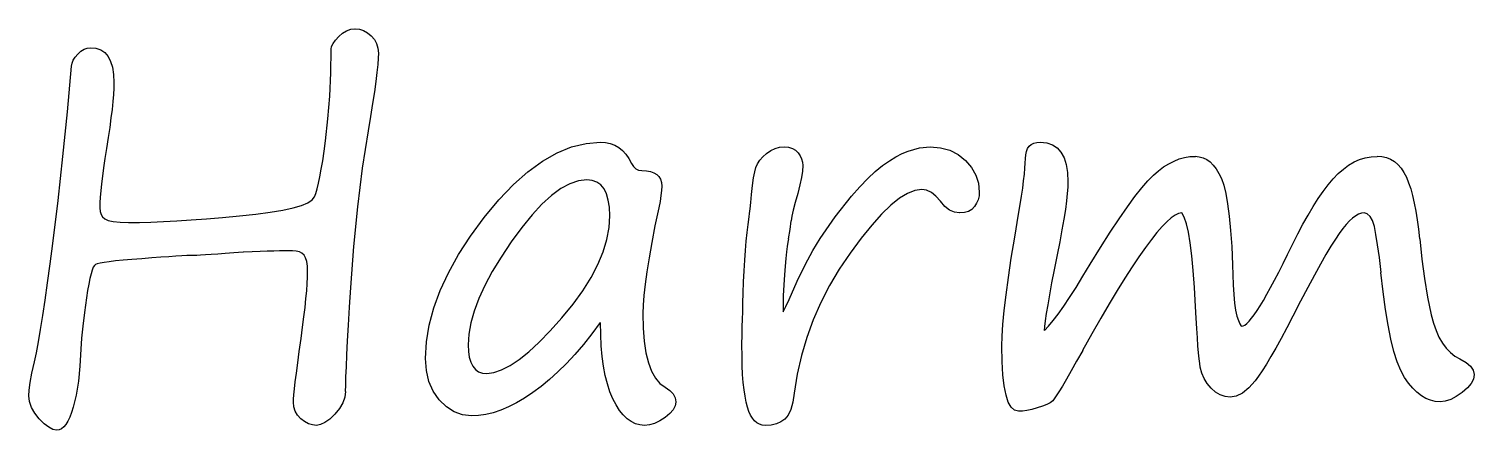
# Model space of a CAD drawing. Extents: x -1 to 128, y -71 to 138.
# Drawn here: x 98.8 to 107.06, y -59.39 to -57.09 of the extents above; entities that cross this region are included whole.
import ezdxf

# ---------------------------------------------------------------- set-up
doc = ezdxf.new("R2010")
doc.units = 0

msp = doc.modelspace()

# ---------------------------------------------------------------- linework, layer by layer
for p, q in [((100.612166, -57.102959), (100.635788, -57.094944)), ((100.635788, -57.094944), (100.660257, -57.092404)), ((100.66, -57.0924), (100.685739, -57.09494)), ((100.685739, -57.09494), (100.709784, -57.102108)), ((100.52654, -57.192847), (100.534978, -57.175123)), ((100.534978, -57.175123), (100.548045, -57.156129)), ((100.548045, -57.156129), (100.567039, -57.135443)), ((100.567039, -57.135443), (100.588967, -57.116449)), ((100.588967, -57.116449), (100.612166, -57.102959)), ((100.709784, -57.102108), (100.732559, -57.114357)), ((100.732559, -57.114357), (100.753246, -57.131657)), ((100.753246, -57.131657), (100.77097, -57.152767)), ((100.77097, -57.152767), (100.783641, -57.175966)), ((100.783641, -57.175966), (100.791233, -57.202551)), ((99.049355, -57.2713), (99.060333, -57.253999)), ((99.060333, -57.253999), (99.075517, -57.236276)), ((99.075517, -57.236276), (99.092817, -57.220669)), ((99.092817, -57.220669), (99.110964, -57.209267)), ((99.110964, -57.209267), (99.129111, -57.202522)), ((99.129111, -57.202522), (99.148105, -57.200547)), ((99.1481, -57.2004), (99.179325, -57.203363)), ((99.179325, -57.203363), (99.206757, -57.212648)), ((99.206757, -57.212648), (99.229532, -57.228255)), ((99.229532, -57.228255), (99.248526, -57.250184)), ((99.248526, -57.250184), (99.262863, -57.278039)), ((100.521872, -57.344594), (100.523847, -57.209573)), ((100.524, -57.2093), (100.52654, -57.192847)), ((100.793153, -57.260314), (100.79019, -57.297023)), ((100.791233, -57.202551), (100.793773, -57.231242)), ((100.794, -57.2312), (100.793153, -57.260314)), ((99.015569, -57.566722), (99.038767, -57.305963)), ((99.0388, -57.3059), (99.042187, -57.2886)), ((99.042187, -57.2886), (99.049355, -57.2713)), ((99.262863, -57.278039), (99.273418, -57.312216)), ((99.273418, -57.312216), (99.27974, -57.352724)), ((100.515973, -57.47666), (100.521872, -57.344594)), ((100.785562, -57.341326), (100.77924, -57.392803)), ((100.79019, -57.297023), (100.785562, -57.341326)), ((99.27974, -57.352724), (99.281715, -57.399558)), ((99.2818, -57.3996), (99.280953, -57.431246)), ((100.77924, -57.392803), (100.771225, -57.452296)), ((99.275873, -57.507618), (99.271245, -57.552765)), ((99.27926, -57.46711), (99.275873, -57.507618)), ((99.280953, -57.431246), (99.27926, -57.46711)), ((100.505841, -57.606197), (100.515973, -57.47666)), ((100.771225, -57.452296), (100.761093, -57.518962)), ((98.98983, -57.822418), (99.015569, -57.566722)), ((99.271245, -57.552765), (99.264923, -57.602131)), ((100.749268, -57.593646), (100.735354, -57.675502)), ((100.761093, -57.518962), (100.749268, -57.593646)), ((99.257755, -57.65614), (99.248893, -57.714368)), ((99.264923, -57.602131), (99.257755, -57.65614)), ((100.491504, -57.732779), (100.505841, -57.606197)), ((100.735, -57.6755), (100.701667, -57.889004)), ((99.248893, -57.714368), (99.238761, -57.777238)), ((100.483489, -57.792695), (100.491504, -57.732779)), ((101.898164, -57.767498), (101.981284, -57.747235)), ((101.981284, -57.747235), (102.063986, -57.74049)), ((102.064, -57.7405), (102.093114, -57.742193)), ((102.093114, -57.742193), (102.120123, -57.748092)), ((102.120123, -57.748092), (102.145015, -57.757377)), ((102.145015, -57.757377), (102.168213, -57.770867)), ((104.514941, -57.764129), (104.526766, -57.753574)), ((104.526766, -57.753574), (104.541526, -57.746406)), ((104.541526, -57.746406), (104.558403, -57.741777)), ((104.558403, -57.741777), (104.578243, -57.740648)), ((104.578, -57.7405), (104.615132, -57.743887)), ((104.615132, -57.743887), (104.647621, -57.754865)), ((104.647621, -57.754865), (104.67463, -57.772589)), ((98.962398, -58.073471), (98.98983, -57.822418)), ((99.229938, -57.833737), (99.222346, -57.886482)), ((99.2388, -57.7772), (99.229938, -57.833737)), ((100.475474, -57.846704), (100.483489, -57.792695)), ((101.732338, -57.84851), (101.815461, -57.801255)), ((101.815461, -57.801255), (101.898164, -57.767498)), ((102.168213, -57.770867), (102.189718, -57.787744)), ((102.189718, -57.787744), (102.209135, -57.808854)), ((102.209135, -57.808854), (102.226436, -57.833323)), ((102.226436, -57.833323), (102.242042, -57.862013)), ((102.975667, -57.843423), (102.992967, -57.824006)), ((102.992967, -57.824006), (103.014049, -57.805012)), ((103.014049, -57.805012), (103.037672, -57.788559)), ((103.037672, -57.788559), (103.062563, -57.776733)), ((103.062563, -57.776733), (103.088302, -57.769988)), ((103.088302, -57.769988), (103.114887, -57.767448)), ((103.115, -57.7675), (103.139469, -57.769476)), ((103.139469, -57.769476), (103.160974, -57.775797)), ((103.160974, -57.775797), (103.178697, -57.786776)), ((103.178697, -57.786776), (103.193458, -57.801536)), ((103.193458, -57.801536), (103.205283, -57.818836)), ((103.205283, -57.818836), (103.213298, -57.83656)), ((103.213298, -57.83656), (103.21835, -57.85513)), ((103.715839, -57.846824), (103.753392, -57.823625)), ((103.753392, -57.823625), (103.788833, -57.805055)), ((103.788833, -57.805055), (103.82259, -57.791142)), ((103.82259, -57.791142), (103.887145, -57.773418)), ((103.887145, -57.773418), (103.949172, -57.76752)), ((103.949, -57.7675), (104.008072, -57.772128)), ((104.008072, -57.772128), (104.061657, -57.786889)), ((104.061657, -57.786889), (104.109336, -57.810934)), ((104.109336, -57.810934), (104.151108, -57.845111)), ((104.492664, -57.86036), (104.493229, -57.834621)), ((104.494, -57.8346), (104.495129, -57.812643)), ((104.495129, -57.812643), (104.499334, -57.793226)), ((104.499334, -57.793226), (104.505656, -57.777196)), ((104.505656, -57.777196), (104.514941, -57.764129)), ((104.67463, -57.772589), (104.696982, -57.797481)), ((104.696982, -57.797481), (104.714282, -57.829547)), ((104.714282, -57.829547), (104.726926, -57.868366)), ((105.343323, -57.848537), (105.373281, -57.836712)), ((105.373281, -57.836712), (105.403662, -57.828273)), ((105.403662, -57.828273), (105.434464, -57.823222)), ((105.434464, -57.823222), (105.465266, -57.821528)), ((105.465, -57.8215), (105.487775, -57.823476)), ((105.487775, -57.823476), (105.509309, -57.829374)), ((105.509309, -57.829374), (105.529996, -57.839082)), ((105.529996, -57.839082), (105.549413, -57.852996)), ((106.3729, -57.853554), (106.404545, -57.83964)), ((106.404545, -57.83964), (106.437035, -57.829508)), ((106.437035, -57.829508), (106.470368, -57.82361)), ((106.470368, -57.82361), (106.504545, -57.821634)), ((106.504, -57.8215), (106.531855, -57.823193)), ((106.531855, -57.823193), (106.557594, -57.829092)), ((106.557594, -57.829092), (106.581639, -57.838377)), ((106.581639, -57.838377), (106.603596, -57.851472)), ((99.222346, -57.886482), (99.215601, -57.935004)), ((100.459867, -57.938265), (100.467459, -57.895226)), ((100.467459, -57.895226), (100.475474, -57.846704)), ((100.701667, -57.889004), (100.673811, -58.109679)), ((101.565672, -57.98311), (101.648795, -57.90927)), ((101.648795, -57.90927), (101.732338, -57.84851)), ((102.242, -57.862), (102.252555, -57.879724)), ((102.252555, -57.879724), (102.265622, -57.892367)), ((102.265622, -57.892367), (102.281652, -57.899959)), ((102.281652, -57.899959), (102.300222, -57.902499)), ((102.3, -57.9025), (102.326585, -57.903629)), ((102.326585, -57.903629), (102.349784, -57.907834)), ((102.349784, -57.907834), (102.369624, -57.915002)), ((102.369624, -57.915002), (102.385654, -57.924711)), ((102.385654, -57.924711), (102.397903, -57.937778)), ((102.939374, -57.945107), (102.945695, -57.91093)), ((102.945695, -57.91093), (102.952864, -57.885191)), ((102.952864, -57.885191), (102.962572, -57.864109)), ((102.962572, -57.864109), (102.975667, -57.843423)), ((103.218307, -57.905525), (103.212832, -57.942234)), ((103.22, -57.8743), (103.218307, -57.905525)), ((103.21835, -57.85513), (103.220043, -57.874123)), ((103.591789, -57.948517), (103.635248, -57.908012)), ((103.635248, -57.908012), (103.676599, -57.874679)), ((103.676599, -57.874679), (103.715839, -57.846824)), ((104.151108, -57.845111), (104.185285, -57.885195)), ((104.185285, -57.885195), (104.210177, -57.928657)), ((104.48352, -57.961203), (104.487726, -57.923651)), ((104.487726, -57.923651), (104.490689, -57.889897)), ((104.490689, -57.889897), (104.492664, -57.86036)), ((104.726926, -57.868366), (104.734094, -57.91478)), ((104.734094, -57.91478), (104.736634, -57.967945)), ((105.225179, -57.92914), (105.254293, -57.903824)), ((105.254293, -57.903824), (105.283831, -57.881867)), ((105.283831, -57.881867), (105.313365, -57.863721)), ((105.313365, -57.863721), (105.343323, -57.848537)), ((105.549413, -57.852996), (105.567136, -57.871143)), ((105.567136, -57.871143), (105.584013, -57.893071)), ((105.584013, -57.893071), (105.600043, -57.91881)), ((105.600043, -57.91881), (105.61438, -57.948768)), ((106.253489, -57.950173), (106.282182, -57.920215)), ((106.282182, -57.920215), (106.311717, -57.894053)), ((106.311717, -57.894053), (106.341675, -57.871701)), ((106.341675, -57.871701), (106.3729, -57.853554)), ((106.603596, -57.851472), (106.623436, -57.868349)), ((106.623436, -57.868349), (106.641583, -57.888612)), ((106.641583, -57.888612), (106.657613, -57.913081)), ((106.657613, -57.913081), (106.67195, -57.940936)), ((99.21055, -57.979308), (99.206344, -58.019392)), ((99.215601, -57.935004), (99.21055, -57.979308)), ((100.436245, -58.033202), (100.44426, -58.00704)), ((100.44426, -58.00704), (100.451852, -57.975394)), ((100.451852, -57.975394), (100.459867, -57.938265)), ((101.482129, -58.070873), (101.565672, -57.98311)), ((101.837322, -58.006284), (101.784157, -58.045101)), ((101.888376, -57.978429), (101.837322, -58.006284)), ((101.937742, -57.961975), (101.888376, -57.978429)), ((101.985, -57.9565), (101.937742, -57.961975)), ((102.01588, -57.959945), (101.985078, -57.956558)), ((102.042888, -57.96923), (102.01588, -57.959945)), ((102.065664, -57.98526), (102.042888, -57.96923)), ((102.084234, -58.007612), (102.065664, -57.98526)), ((102.098571, -58.036305), (102.084234, -58.007612)), ((102.397903, -57.937778), (102.406764, -57.952961)), ((102.406764, -57.952961), (102.41224, -57.971531)), ((102.41224, -57.971531), (102.413933, -57.992642)), ((102.414, -57.9928), (102.413153, -58.017269)), ((102.928, -58.0392), (102.933475, -57.988146)), ((102.933475, -57.988146), (102.939374, -57.945107)), ((103.20397, -57.984849), (103.191721, -58.033371)), ((103.212832, -57.942234), (103.20397, -57.984849)), ((103.49854, -58.050204), (103.546218, -57.995775)), ((103.546218, -57.995775), (103.591789, -57.948517)), ((104.210177, -57.928657), (104.224514, -57.975492)), ((104.224514, -57.975492), (104.229565, -58.025702)), ((104.4713, -58.048545), (104.478045, -58.002978)), ((104.478045, -58.002978), (104.48352, -57.961203)), ((104.736153, -57.997855), (104.73319, -58.033723)), ((104.737, -57.9679), (104.736153, -57.997855)), ((105.120117, -58.051079), (105.158936, -58.001293)), ((105.158936, -58.001293), (105.193957, -57.960785)), ((105.193957, -57.960785), (105.225179, -57.92914)), ((105.61438, -57.948768), (105.627447, -57.98632)), ((105.627447, -57.98632), (105.639272, -58.034422)), ((106.196528, -58.021902), (106.225219, -57.98435)), ((106.225219, -57.98435), (106.253489, -57.950173)), ((106.67195, -57.940936), (106.684594, -57.972582)), ((106.684594, -57.972582), (106.696419, -58.007603)), ((106.696419, -58.007603), (106.707397, -58.046422)), ((98.932443, -58.319885), (98.962398, -58.073471)), ((99.201406, -58.087746), (99.201123, -58.116016)), ((99.203381, -58.05568), (99.201406, -58.087746)), ((99.206344, -58.019392), (99.203381, -58.05568)), ((100.353983, -58.101979), (100.390271, -58.087219)), ((100.390271, -58.087219), (100.415163, -58.071189)), ((100.415163, -58.071189), (100.428654, -58.053889)), ((100.428654, -58.053889), (100.436245, -58.033202)), ((101.398585, -58.17214), (101.482129, -58.070873)), ((101.784157, -58.045101), (101.729304, -58.09489)), ((102.108703, -58.071747), (102.098571, -58.036305)), ((102.115024, -58.113098), (102.108703, -58.071747)), ((102.404715, -58.079293), (102.397123, -58.116424)), ((102.409767, -58.046383), (102.404715, -58.079293)), ((102.413153, -58.017269), (102.409767, -58.046383)), ((102.919503, -58.121521), (102.923313, -58.084813)), ((102.923313, -58.084813), (102.927942, -58.039242)), ((103.17724, -58.086042), (103.165838, -58.129504)), ((103.192, -58.0333), (103.17724, -58.086042)), ((103.405291, -58.168348), (103.49854, -58.050204)), ((103.773995, -58.061646), (103.724628, -58.10173)), ((103.819988, -58.033375), (103.773995, -58.061646)), ((103.86218, -58.016075), (103.819988, -58.033375)), ((103.901, -58.0106), (103.86218, -58.016075)), ((103.928667, -58.014837), (103.901235, -58.010632)), ((103.955676, -58.027481), (103.928667, -58.014837)), ((103.981838, -58.048563), (103.955676, -58.027481)), ((104.008, -58.0781), (103.981838, -58.048563)), ((104.033031, -58.107641), (104.007292, -58.078107)), ((104.214393, -58.089849), (104.202145, -58.108842)), ((104.223255, -58.069585), (104.214393, -58.089849)), ((104.228307, -58.048052), (104.223255, -58.069585)), ((104.23, -58.0257), (104.228307, -58.048052)), ((104.463285, -58.097915), (104.4713, -58.048545)), ((104.728138, -58.076338), (104.721816, -58.125284)), ((104.73319, -58.033723), (104.728138, -58.076338)), ((105.077081, -58.110151), (105.120117, -58.051079)), ((105.639272, -58.034422), (105.649827, -58.093915)), ((106.138723, -58.1084), (106.167837, -58.063253)), ((106.167837, -58.063253), (106.196528, -58.021902)), ((106.707397, -58.046422), (106.717106, -58.088617)), ((106.717106, -58.088617), (106.726391, -58.134608)), ((99.2008, -58.116), (99.202493, -58.136263)), ((99.202493, -58.136263), (99.207968, -58.153987)), ((99.207968, -58.153987), (99.21683, -58.168324)), ((99.21683, -58.168324), (99.229474, -58.179726)), ((99.810525, -58.178772), (99.902507, -58.17118)), ((99.902507, -58.17118), (99.999555, -58.162318)), ((99.999555, -58.162318), (100.093224, -58.152187)), ((100.093224, -58.152187), (100.175924, -58.141208)), ((100.175924, -58.141208), (100.246812, -58.129383)), ((100.246812, -58.129383), (100.305884, -58.116316)), ((100.305884, -58.116316), (100.353983, -58.101979)), ((100.673811, -58.109679), (100.651036, -58.337105)), ((101.320102, -58.27889), (101.398585, -58.17214)), ((101.67234, -58.15565), (101.613692, -58.227803)), ((101.729304, -58.09489), (101.67234, -58.15565)), ((102.113182, -58.228701), (102.117388, -58.161191)), ((102.117, -58.1612), (102.115024, -58.113098)), ((102.397, -58.1165), (102.375467, -58.219875)), ((102.907855, -58.210585), (102.914177, -58.167125)), ((102.914, -58.1671), (102.91654, -58.148953)), ((102.91654, -58.148953), (102.919503, -58.121521)), ((103.158246, -58.164525), (103.15359, -58.190687)), ((103.165838, -58.129504), (103.158246, -58.164525)), ((103.319636, -58.291978), (103.405291, -58.168348)), ((103.671463, -58.152784), (103.614923, -58.215231)), ((103.724628, -58.10173), (103.671463, -58.152784)), ((104.059616, -58.128751), (104.033031, -58.107641)), ((104.087886, -58.141395), (104.059616, -58.128751)), ((104.117, -58.1456), (104.087886, -58.141395)), ((104.144346, -58.143443), (104.11776, -58.145418)), ((104.167544, -58.136274), (104.144346, -58.143443)), ((104.186538, -58.124873), (104.167544, -58.136274)), ((104.202145, -58.108842), (104.186538, -58.124873)), ((104.432406, -58.283084), (104.454758, -58.151439)), ((104.454, -58.1515), (104.463285, -58.097915)), ((104.721816, -58.125284), (104.712955, -58.180978)), ((105.029822, -58.178505), (105.077081, -58.110151)), ((105.349436, -58.158695), (105.326661, -58.174302)), ((105.369276, -58.148987), (105.349436, -58.158695)), ((105.387, -58.1456), (105.369276, -58.148987)), ((105.401033, -58.170452), (105.387542, -58.14556)), ((105.413676, -58.207161), (105.401033, -58.170452)), ((105.649827, -58.093915), (105.659112, -58.16438)), ((105.659112, -58.16438), (105.666704, -58.245812)), ((106.080495, -58.209667), (106.109609, -58.157346)), ((106.109609, -58.157346), (106.138723, -58.1084)), ((106.381909, -58.162054), (106.364609, -58.174697)), ((106.398786, -58.152768), (106.381909, -58.162054)), ((106.414817, -58.147293), (106.398786, -58.152768)), ((106.43, -58.1456), (106.414817, -58.147293)), ((106.448514, -58.150627), (106.429944, -58.145575)), ((106.464544, -58.164964), (106.448514, -58.150627)), ((106.478034, -58.189432), (106.464544, -58.164964)), ((106.726391, -58.134608), (106.734406, -58.184395)), ((99.229474, -58.179726), (99.248891, -58.188587)), ((99.248891, -58.188587), (99.278005, -58.194486)), ((99.278005, -58.194486), (99.316824, -58.198296)), ((99.316824, -58.198296), (99.36577, -58.199425)), ((99.3658, -58.1996), (99.427403, -58.199318)), ((99.427403, -58.199318), (99.493646, -58.197342)), ((99.493646, -58.197342), (99.565376, -58.194379)), ((99.565376, -58.194379), (99.642171, -58.190569)), ((99.642171, -58.190569), (99.723604, -58.185094)), ((99.723604, -58.185094), (99.810525, -58.178772)), ((101.613692, -58.227803), (101.552932, -58.310923)), ((102.100087, -58.297899), (102.113182, -58.228701)), ((102.375467, -58.219875), (102.35732, -58.315232)), ((102.90238, -58.256999), (102.907855, -58.210585)), ((103.147102, -58.24091), (103.137393, -58.293231)), ((103.153, -58.1907), (103.147102, -58.24091)), ((103.614923, -58.215231), (103.554587, -58.289495)), ((104.7024, -58.242581), (104.689756, -58.310935)), ((104.712955, -58.180978), (104.7024, -58.242581)), ((104.923072, -58.34222), (104.978345, -58.255721)), ((104.978345, -58.255721), (105.029822, -58.178505)), ((105.27476, -58.223663), (105.245646, -58.257416)), ((105.302192, -58.195807), (105.27476, -58.223663)), ((105.326661, -58.174302), (105.302192, -58.195807)), ((105.425078, -58.256107), (105.413676, -58.207161)), ((105.435633, -58.317287), (105.425078, -58.256107)), ((105.666704, -58.245812), (105.673026, -58.338217)), ((106.050958, -58.265784), (106.080495, -58.209667)), ((106.308052, -58.234613), (106.287788, -58.262045)), ((106.327469, -58.210991), (106.308052, -58.234613)), ((106.346462, -58.191151), (106.327469, -58.210991)), ((106.364609, -58.174697), (106.346462, -58.191151)), ((106.48859, -58.223609), (106.478034, -58.189432)), ((106.497875, -58.269177), (106.48859, -58.223609)), ((106.734406, -58.184395), (106.741151, -58.23756)), ((106.741151, -58.23756), (106.747473, -58.2941)), ((98.917259, -58.437185), (98.932443, -58.319885)), ((100.651036, -58.337105), (100.633736, -58.571282)), ((101.252172, -58.383953), (101.320102, -58.27889)), ((101.552932, -58.310923), (101.495127, -58.397844)), ((102.078977, -58.368361), (102.100087, -58.297899)), ((102.35732, -58.315232), (102.341289, -58.402574)), ((102.892672, -58.359951), (102.897328, -58.306786)), ((102.897328, -58.306786), (102.90238, -58.256999)), ((103.130832, -58.336762), (103.127445, -58.368408)), ((103.134613, -58.31187), (103.130832, -58.336762)), ((103.138, -58.2933), (103.134613, -58.31187)), ((103.278285, -58.361176), (103.319636, -58.291978)), ((103.554587, -58.289495), (103.490875, -58.374726)), ((104.412989, -58.40418), (104.432406, -58.283084)), ((104.689756, -58.310935), (104.675419, -58.38562)), ((105.21358, -58.2975), (105.179403, -58.343494)), ((105.245646, -58.257416), (105.21358, -58.2975)), ((105.444918, -58.390284), (105.435633, -58.317287)), ((105.673026, -58.338217), (105.678078, -58.442015)), ((105.992833, -58.382316), (106.020265, -58.325776)), ((106.021, -58.3257), (106.050958, -58.265784)), ((106.240545, -58.335462), (106.211854, -58.383141)), ((106.26586, -58.294955), (106.240545, -58.335462)), ((106.287788, -58.262045), (106.26586, -58.294955)), ((106.507583, -58.328249), (106.497875, -58.269177)), ((106.517292, -58.400822), (106.507583, -58.328249)), ((106.748, -58.2941), (106.760248, -58.410136)), ((99.291508, -58.420265), (99.25522, -58.42447)), ((99.334967, -58.41606), (99.291508, -58.420265)), ((99.384757, -58.411855), (99.334967, -58.41606)), ((99.441294, -58.407227), (99.384757, -58.411855)), ((99.498258, -58.40257), (99.441294, -58.407227)), ((99.549735, -58.39876), (99.498258, -58.40257)), ((99.595726, -58.395797), (99.549735, -58.39876)), ((99.63581, -58.392833), (99.595726, -58.395797)), ((99.669987, -58.390858), (99.63581, -58.392833)), ((99.699101, -58.389729), (99.669987, -58.390858)), ((99.7223, -58.388882), (99.699101, -58.389729)), ((99.7396, -58.3886), (99.7223, -58.388882)), ((99.755607, -58.387893), (99.739153, -58.388457)), ((99.777535, -58.387046), (99.755607, -58.387893)), ((99.804968, -58.385917), (99.777535, -58.387046)), ((99.837457, -58.383942), (99.804968, -58.385917)), ((99.87543, -58.381402), (99.837457, -58.383942)), ((99.918469, -58.378015), (99.87543, -58.381402)), ((99.966991, -58.374233), (99.918469, -58.378015)), ((100.021, -58.37), (99.966991, -58.374233)), ((100.072037, -58.367809), (100.021827, -58.369784)), ((100.117607, -58.366116), (100.072037, -58.367809)), ((100.158959, -58.364987), (100.117607, -58.366116)), ((100.196511, -58.363858), (100.158959, -58.364987)), ((100.229, -58.363011), (100.196511, -58.363858)), ((100.257691, -58.362164), (100.229, -58.363011)), ((100.28216, -58.3616), (100.257691, -58.362164)), ((100.302, -58.3616), (100.28216, -58.3616)), ((100.323722, -58.363302), (100.301793, -58.361608)), ((100.342292, -58.367958), (100.323722, -58.363302)), ((100.357052, -58.375974), (100.342292, -58.367958)), ((100.368878, -58.387375), (100.357052, -58.375974)), ((100.377739, -58.402982), (100.368878, -58.387375)), ((100.384061, -58.423669), (100.377739, -58.402982)), ((101.194787, -58.487328), (101.252172, -58.383953)), ((101.495127, -58.397844), (101.445338, -58.480544)), ((102.049019, -58.440514), (102.078977, -58.368361)), ((102.341289, -58.402574), (102.328646, -58.481901)), ((102.885503, -58.475986), (102.88889, -58.416491)), ((102.88889, -58.416491), (102.892672, -58.359951)), ((103.123635, -58.405963), (103.120248, -58.449843)), ((103.127445, -58.368408), (103.123635, -58.405963)), ((103.234826, -58.442188), (103.278285, -58.361176)), ((103.490875, -58.374726), (103.428428, -58.466708)), ((104.396536, -58.514729), (104.412989, -58.40418)), ((104.675, -58.3857), (104.658123, -58.47009)), ((104.864, -58.438), (104.923072, -58.34222)), ((105.142695, -58.395812), (105.103875, -58.45404)), ((105.179403, -58.343494), (105.142695, -58.395812)), ((105.452933, -58.475091), (105.444918, -58.390284)), ((105.966671, -58.435481), (105.992833, -58.382316)), ((106.211854, -58.383141), (106.180629, -58.438414)), ((106.527, -58.4869), (106.517292, -58.400822)), ((106.760248, -58.410136), (106.775432, -58.520682)), ((98.902923, -58.545203), (98.917259, -58.437185)), ((99.151037, -58.494094), (99.144716, -58.52068)), ((99.157359, -58.472984), (99.151037, -58.494094)), ((99.163681, -58.456531), (99.157359, -58.472984)), ((99.170003, -58.445552), (99.163681, -58.456531)), ((99.176324, -58.439654), (99.170003, -58.445552)), ((99.186033, -58.436267), (99.176324, -58.439654)), ((99.202486, -58.432486), (99.186033, -58.436267)), ((99.225262, -58.428676), (99.202486, -58.432486)), ((99.25522, -58.42447), (99.225262, -58.428676)), ((100.387871, -58.450254), (100.384061, -58.423669)), ((100.389, -58.4819), (100.387871, -58.450254)), ((100.388689, -58.513511), (100.388971, -58.481866)), ((101.147529, -58.589015), (101.194787, -58.487328)), ((101.445338, -58.480544), (101.403143, -58.559868)), ((102.010202, -58.514775), (102.049019, -58.440514)), ((102.328646, -58.481901), (102.318514, -58.553631)), ((102.88254, -58.538854), (102.885503, -58.475986)), ((103.116466, -58.500053), (103.11308, -58.556594)), ((103.120248, -58.449843), (103.116466, -58.500053)), ((103.189255, -58.535437), (103.234826, -58.442188)), ((103.428428, -58.466708), (103.372731, -58.561224)), ((104.658123, -58.47009), (104.643363, -58.546039)), ((104.82267, -58.507998), (104.864444, -58.437956)), ((105.103875, -58.45404), (105.062524, -58.518599)), ((105.460102, -58.572139), (105.452933, -58.475091)), ((105.678078, -58.442015), (105.681464, -58.55636)), ((105.918157, -58.530418), (105.941779, -58.484848)), ((105.941779, -58.484848), (105.966671, -58.435481)), ((106.145608, -58.501708), (106.108055, -58.57217)), ((106.180629, -58.438414), (106.145608, -58.501708)), ((106.538864, -58.597146), (106.526616, -58.48702)), ((98.889009, -58.643936), (98.902923, -58.545203)), ((99.137971, -58.551902), (99.131649, -58.588611)), ((99.144716, -58.52068), (99.137971, -58.551902)), ((100.384032, -58.590304), (100.386996, -58.549376)), ((100.386996, -58.549376), (100.388689, -58.513511)), ((100.633736, -58.571282), (100.626991, -58.684363)), ((101.403143, -58.559868), (101.368545, -58.634976)), ((101.962944, -58.590304), (102.010202, -58.514775)), ((102.318514, -58.553631), (102.311769, -58.617342)), ((102.88, -58.6051), (102.88254, -58.538854)), ((103.11308, -58.556594), (103.10927, -58.619464)), ((103.142, -58.6405), (103.189255, -58.535437)), ((103.372731, -58.561224), (103.323365, -58.657848)), ((104.383045, -58.614308), (104.396536, -58.514729)), ((104.643363, -58.546039), (104.631114, -58.613126)), ((104.7463, -58.628673), (104.783009, -58.571712)), ((104.783009, -58.571712), (104.82267, -58.507998)), ((105.062524, -58.518599), (105.019064, -58.589061)), ((105.466, -58.681), (105.460102, -58.572139)), ((105.682, -58.5565), (105.68454, -58.61262)), ((105.874723, -58.611009), (105.895805, -58.572613)), ((105.895805, -58.572613), (105.918157, -58.530418)), ((106.108055, -58.57217), (106.067128, -58.649806)), ((106.775432, -58.520682), (106.793155, -58.627012)), ((98.875519, -58.732966), (98.889009, -58.643936)), ((99.124904, -58.630385), (99.113079, -58.715193)), ((99.131649, -58.588611), (99.124904, -58.630385)), ((100.374775, -58.685661), (100.379827, -58.635451)), ((100.379827, -58.635451), (100.384032, -58.590304)), ((101.111244, -58.688594), (101.147529, -58.589015)), ((101.368545, -58.634976), (101.341537, -58.706705)), ((101.843113, -58.746), (101.907248, -58.667096)), ((101.907248, -58.667096), (101.962944, -58.590304)), ((102.311769, -58.617342), (102.307112, -58.673039)), ((102.876951, -58.709669), (102.87808, -58.659879)), ((102.87808, -58.659879), (102.879773, -58.60503)), ((103.109, -58.6193), (103.107589, -58.672922)), ((103.123607, -58.680998), (103.142177, -58.640491)), ((103.323365, -58.657848), (103.280326, -58.757004)), ((104.37249, -58.703758), (104.383045, -58.614308)), ((104.631114, -58.613126), (104.620983, -58.671354)), ((104.712544, -58.679307), (104.7463, -58.628673)), ((104.973073, -58.665433), (104.924551, -58.748133)), ((105.019064, -58.589061), (104.973073, -58.665433)), ((105.68454, -58.61262), (105.688745, -58.661142)), ((105.688745, -58.661142), (105.695067, -58.70165)), ((105.83589, -58.676832), (105.85446, -58.645607)), ((105.85446, -58.645607), (105.874723, -58.611009)), ((106.067128, -58.649806), (106.022824, -58.735461)), ((106.552355, -58.697569), (106.538864, -58.597146)), ((106.793155, -58.627012), (106.814266, -58.727856)), ((98.862424, -58.813134), (98.875519, -58.732966)), ((99.113079, -58.715193), (99.103793, -58.792409)), ((100.360862, -58.799586), (100.368454, -58.740093)), ((100.368454, -58.740093), (100.374775, -58.685661)), ((100.626991, -58.684363), (100.621092, -58.786471)), ((101.085082, -58.786483), (101.111244, -58.688594)), ((101.341537, -58.706705), (101.32212, -58.774636)), ((101.776446, -58.820261), (101.843113, -58.746)), ((102.307112, -58.673039), (102.305983, -58.721141)), ((102.306, -58.7211), (102.307976, -58.804643)), ((102.875822, -58.754816), (102.876951, -58.709669)), ((103.108, -58.6729), (103.108, -58.7119)), ((103.108, -58.7118), (103.123607, -58.680998)), ((104.364898, -58.782662), (104.37249, -58.703758)), ((104.612544, -58.721143), (104.606646, -58.762071)), ((104.620983, -58.671354), (104.612544, -58.721143)), ((104.651784, -58.761583), (104.680898, -58.72361)), ((104.680898, -58.72361), (104.712544, -58.679307)), ((104.924551, -58.748133), (104.873918, -58.836742)), ((105.469556, -58.746758), (105.466169, -58.680935)), ((105.473366, -58.80625), (105.469556, -58.746758)), ((105.695067, -58.70165), (105.703082, -58.734983)), ((105.703082, -58.734983), (105.711944, -58.760721)), ((105.773039, -58.764603), (105.786952, -58.748149)), ((105.786952, -58.748149), (105.802136, -58.727886)), ((105.802136, -58.727886), (105.818166, -58.704264)), ((105.818166, -58.704264), (105.83589, -58.676832)), ((106.023, -58.7354), (105.9884, -58.802066)), ((106.567115, -58.787443), (106.552355, -58.697569)), ((106.814266, -58.727856), (106.826514, -58.775114)), ((98.850203, -58.883599), (98.862424, -58.813134)), ((99.103793, -58.792409), (99.097048, -58.862451)), ((100.352, -58.8633), (100.360862, -58.799586)), ((100.621092, -58.786471), (100.616041, -58.877612)), ((101.069052, -58.882687), (101.085082, -58.786483)), ((101.32212, -58.774636), (101.310718, -58.838771)), ((101.713579, -58.884819), (101.776446, -58.820261)), ((102.063, -58.773), (102.014475, -58.837558)), ((102.064964, -58.841359), (102.063835, -58.773005)), ((102.307976, -58.804643), (102.313874, -58.879748)), ((102.873564, -58.858615), (102.873847, -58.82908)), ((102.873847, -58.82908), (102.874693, -58.79448)), ((102.874693, -58.79448), (102.875822, -58.754816)), ((103.280326, -58.757004), (103.243617, -58.858271)), ((104.360693, -58.850592), (104.364898, -58.782662)), ((104.603259, -58.79414), (104.601566, -58.817762)), ((104.602, -58.8177), (104.625622, -58.792808)), ((104.606646, -58.762071), (104.603259, -58.79414)), ((104.625622, -58.792808), (104.651784, -58.761583)), ((105.476752, -58.859415), (105.473366, -58.80625)), ((105.711944, -58.760721), (105.719112, -58.778868)), ((105.719112, -58.778868), (105.725434, -58.789847)), ((105.725434, -58.789847), (105.730486, -58.793657)), ((105.73, -58.7937), (105.738862, -58.792007)), ((105.738862, -58.792007), (105.748994, -58.786532)), ((105.748994, -58.786532), (105.760395, -58.777246)), ((105.760395, -58.777246), (105.773039, -58.764603)), ((105.9884, -58.802066), (105.95591, -58.862826)), ((106.583145, -58.867611), (106.567115, -58.787443)), ((106.826514, -58.775114), (106.841274, -58.81773)), ((106.841274, -58.81773), (106.858151, -58.855705)), ((98.838378, -58.945202), (98.850203, -58.883599)), ((99.097048, -58.862451), (99.092843, -58.924477)), ((100.341613, -58.937607), (100.351744, -58.863345)), ((100.616041, -58.877612), (100.611836, -58.957359)), ((101.064, -58.9772), (101.069052, -58.882687)), ((101.310718, -58.838771), (101.306908, -58.89911)), ((101.307, -58.8992), (101.308693, -58.937596)), ((101.654083, -58.939669), (101.713579, -58.884819)), ((101.965952, -58.897895), (101.91743, -58.954435)), ((102.014475, -58.837558), (101.965952, -58.897895)), ((102.06835, -58.905917), (102.064964, -58.841359)), ((102.073825, -58.966677), (102.06835, -58.905917)), ((102.313874, -58.879748), (102.324006, -58.945571)), ((102.873089, -58.962483), (102.872525, -58.902567)), ((102.873, -58.883083), (102.873564, -58.858615)), ((102.873, -58.9025), (102.873, -58.883083)), ((103.243617, -58.858271), (103.213236, -58.961646)), ((104.360359, -58.995419), (104.358665, -58.9085)), ((104.359, -58.9084), (104.360693, -58.850592)), ((104.873918, -58.836742), (104.820753, -58.931679)), ((105.480139, -58.90583), (105.476752, -58.859415)), ((105.483526, -58.945914), (105.480139, -58.90583)), ((105.95591, -58.862826), (105.925532, -58.918102)), ((106.600869, -58.937653), (106.583145, -58.867611)), ((106.858151, -58.855705), (106.877568, -58.889459)), ((106.877568, -58.889459), (106.899497, -58.918994)), ((98.813282, -59.061175), (98.827196, -58.99704)), ((98.8274, -58.9971), (98.838378, -58.945202)), ((99.0928, -58.9249), (99.087748, -59.021101)), ((100.332751, -59.003429), (100.341613, -58.937607)), ((100.611836, -58.957359), (100.608872, -59.026557)), ((101.068787, -59.04647), (101.063735, -58.977272)), ((101.308693, -58.937596), (101.313745, -58.97135)), ((101.313745, -58.97135), (101.322184, -58.99962)), ((101.322184, -58.99962), (101.333585, -59.022396)), ((101.546912, -59.018996), (101.59881, -58.984396)), ((101.59881, -58.984396), (101.654083, -58.939669)), ((101.91743, -58.954435), (101.868908, -59.006333)), ((102.081417, -59.022794), (102.073825, -58.966677)), ((102.324006, -58.945571), (102.337919, -59.002535)), ((102.874783, -59.017756), (102.873089, -58.962483)), ((103.213236, -58.961646), (103.189191, -59.067553)), ((104.364564, -59.070947), (104.360359, -58.995419)), ((104.7864, -58.994147), (104.755598, -59.048577)), ((104.821, -58.9317), (104.7864, -58.994147)), ((105.486912, -58.979667), (105.483526, -58.945914)), ((105.489876, -59.007099), (105.486912, -58.979667)), ((105.897676, -58.967468), (105.871514, -59.010928)), ((105.925532, -58.918102), (105.897676, -58.967468)), ((106.619862, -58.997569), (106.600869, -58.937653)), ((106.640126, -59.047355), (106.619862, -58.997569)), ((106.899497, -58.918994), (106.923542, -58.943886)), ((106.923542, -58.943886), (106.949704, -58.964573)), ((106.949704, -58.964573), (106.978397, -58.980603)), ((106.978, -58.9806), (107.013441, -59.00044)), ((98.803574, -59.115184), (98.813282, -59.061175)), ((99.087748, -59.021101), (99.078463, -59.108443)), ((100.318837, -59.111023), (100.325159, -59.061234)), ((100.325159, -59.061234), (100.332751, -59.003429)), ((100.608872, -59.026557), (100.606332, -59.083942)), ((101.083124, -59.108917), (101.068787, -59.04647)), ((101.333585, -59.022396), (101.348769, -59.040543)), ((101.348769, -59.040543), (101.366916, -59.053609)), ((101.366916, -59.053609), (101.388844, -59.061201)), ((101.388844, -59.061201), (101.413736, -59.063741)), ((101.414, -59.0637), (101.454507, -59.058648)), ((101.454507, -59.058648), (101.498811, -59.043888)), ((101.498811, -59.043888), (101.546912, -59.018996)), ((101.820806, -59.054435), (101.772704, -59.098317)), ((101.868908, -59.006333), (101.820806, -59.054435)), ((102.091549, -59.075115), (102.081417, -59.022794)), ((102.103797, -59.123638), (102.091549, -59.075115)), ((102.337919, -59.002535), (102.355643, -59.051057)), ((102.355643, -59.051057), (102.377571, -59.090721)), ((102.876758, -59.06881), (102.874783, -59.017756)), ((102.880568, -59.115225), (102.876758, -59.06881)), ((103.189191, -59.067553), (103.171891, -59.175991)), ((104.372156, -59.134659), (104.364564, -59.070947)), ((104.755598, -59.048577), (104.728166, -59.095835)), ((105.493262, -59.027786), (105.489876, -59.007099)), ((105.502124, -59.061543), (105.493262, -59.027786)), ((105.515219, -59.093188), (105.502124, -59.061543)), ((105.825964, -59.080126), (105.806547, -59.106288)), ((105.847892, -59.04848), (105.825964, -59.080126)), ((105.871514, -59.010928), (105.847892, -59.04848)), ((106.661631, -59.087019), (106.640126, -59.047355)), ((107.013441, -59.00044), (107.038757, -59.022397)), ((107.038757, -59.022397), (107.05394, -59.045596)), ((107.05394, -59.045596), (107.058992, -59.070488)), ((107.059, -59.0705), (107.054795, -59.095392)), ((98.7957, -59.1924), (98.797676, -59.158643)), ((98.797676, -59.158643), (98.803574, -59.115184)), ((99.078463, -59.108443), (99.06582, -59.187347)), ((100.310822, -59.185708), (100.314209, -59.152375)), ((100.314209, -59.152375), (100.318837, -59.111023)), ((100.605203, -59.130776), (100.604921, -59.166218)), ((100.606332, -59.083942), (100.605203, -59.130776)), ((101.107592, -59.165037), (101.083124, -59.108917)), ((101.141769, -59.214403), (101.107592, -59.165037)), ((101.724602, -59.137978), (101.676923, -59.173422)), ((101.772704, -59.098317), (101.724602, -59.137978)), ((102.118134, -59.167941), (102.103797, -59.123638)), ((102.377571, -59.090721), (102.403733, -59.121099)), ((102.403733, -59.121099), (102.433691, -59.143028)), ((102.434, -59.143), (102.460585, -59.161147)), ((102.460585, -59.161147), (102.480002, -59.180987)), ((102.884773, -59.156996), (102.880568, -59.115225)), ((102.890249, -59.194549), (102.884773, -59.156996)), ((104.382711, -59.18698), (104.372156, -59.134659)), ((104.704967, -59.135495), (104.68555, -59.167985)), ((104.728166, -59.095835), (104.704967, -59.135495)), ((105.532943, -59.121879), (105.515219, -59.093188)), ((105.554871, -59.148464), (105.532943, -59.121879)), ((105.579763, -59.170421), (105.554871, -59.148464)), ((105.770259, -59.146792), (105.734394, -59.175483)), ((105.806547, -59.106288), (105.770259, -59.146792)), ((106.684406, -59.119508), (106.661631, -59.087019)), ((106.708028, -59.147779), (106.684406, -59.119508)), ((106.732497, -59.171401), (106.708028, -59.147779)), ((107.020646, -59.146869), (106.990688, -59.173031)), ((107.042151, -59.121131), (107.020646, -59.146869)), ((107.054795, -59.095392), (107.042151, -59.121131)), ((98.799577, -59.224924), (98.795767, -59.192435)), ((98.810555, -59.257834), (98.799577, -59.224924)), ((99.06582, -59.187347), (99.048943, -59.256965)), ((100.310516, -59.255305), (100.307976, -59.227873)), ((100.308, -59.2279), (100.308847, -59.211023)), ((100.308847, -59.211023), (100.310822, -59.185708)), ((100.589788, -59.231702), (100.571218, -59.264192)), ((100.60119, -59.199213), (100.589788, -59.231702)), ((100.605, -59.1663), (100.60119, -59.199213)), ((101.182697, -59.254911), (101.141769, -59.214403)), ((101.583674, -59.231653), (101.538527, -59.254852)), ((101.629665, -59.204645), (101.583674, -59.231653)), ((101.676923, -59.173422), (101.629665, -59.204645)), ((102.135011, -59.208028), (102.118134, -59.167941)), ((102.153581, -59.243892), (102.135011, -59.208028)), ((102.172998, -59.274694), (102.153581, -59.243892)), ((102.480002, -59.180987), (102.491404, -59.202916)), ((102.495, -59.227), (102.491218, -59.249352)), ((102.491404, -59.202916), (102.495186, -59.226961)), ((102.89657, -59.227461), (102.890249, -59.194549)), ((102.903739, -59.256152), (102.89657, -59.227461)), ((103.163138, -59.227477), (103.151313, -59.26967)), ((103.172, -59.176), (103.163138, -59.227477)), ((104.395778, -59.227487), (104.382711, -59.18698)), ((104.412231, -59.256601), (104.395778, -59.227487)), ((104.615926, -59.241419), (104.591034, -59.251551)), ((104.635343, -59.230864), (104.615926, -59.241419)), ((104.650103, -59.219462), (104.635343, -59.230864)), ((104.658118, -59.209754), (104.650103, -59.219462)), ((104.669944, -59.192453), (104.658118, -59.209754)), ((104.68555, -59.167985), (104.669944, -59.192453)), ((105.606772, -59.186028), (105.579763, -59.170421)), ((105.635042, -59.195737), (105.606772, -59.186028)), ((105.665, -59.1987), (105.635042, -59.195737)), ((105.699373, -59.192783), (105.664776, -59.198682)), ((105.734394, -59.175483), (105.699373, -59.192783)), ((106.757389, -59.191241), (106.732497, -59.171401)), ((106.783127, -59.206424), (106.757389, -59.191241)), ((106.809713, -59.216979), (106.783127, -59.206424)), ((106.837145, -59.223724), (106.809713, -59.216979)), ((106.865, -59.2257), (106.837145, -59.223724)), ((106.894487, -59.222392), (106.865373, -59.225778)), ((106.925286, -59.212683), (106.894487, -59.222392)), ((106.957355, -59.19623), (106.925286, -59.212683)), ((106.990688, -59.173031), (106.957355, -59.19623)), ((98.829125, -59.290323), (98.810555, -59.257834)), ((98.854864, -59.322813), (98.829125, -59.290323)), ((98.883134, -59.351083), (98.854864, -59.322813)), ((99.029102, -59.314352), (99.018547, -59.336704)), ((99.039234, -59.287767), (99.029102, -59.314352)), ((99.048943, -59.256965), (99.039234, -59.287767)), ((100.318532, -59.280197), (100.310516, -59.255305)), ((100.331598, -59.302549), (100.318532, -59.280197)), ((100.349745, -59.322813), (100.331598, -59.302549)), ((100.371251, -59.339266), (100.349745, -59.322813)), ((100.515519, -59.324536), (100.48851, -59.3448)), ((100.544633, -59.296681), (100.515519, -59.324536)), ((100.571218, -59.264192), (100.544633, -59.296681)), ((101.227, -59.283601), (101.182697, -59.254911)), ((101.275102, -59.300902), (101.227, -59.283601)), ((101.327, -59.3068), (101.275102, -59.300902)), ((101.367218, -59.304636), (101.327134, -59.306611)), ((101.408569, -59.298314), (101.367218, -59.304636)), ((101.450765, -59.288182), (101.408569, -59.298314)), ((101.494224, -59.273422), (101.450765, -59.288182)), ((101.538527, -59.254852), (101.494224, -59.273422)), ((102.19408, -59.301279), (102.172998, -59.274694)), ((102.216009, -59.32239), (102.19408, -59.301279)), ((102.239207, -59.339266), (102.216009, -59.32239)), ((102.433391, -59.316013), (102.403013, -59.33543)), ((102.4604, -59.293661), (102.433391, -59.316013)), ((102.479816, -59.271309), (102.4604, -59.293661)), ((102.491218, -59.249352), (102.479816, -59.271309)), ((102.912177, -59.280621), (102.903739, -59.256152)), ((102.921886, -59.301731), (102.912177, -59.280621)), ((102.932441, -59.319878), (102.921886, -59.301731)), ((102.944689, -59.334638), (102.932441, -59.319878)), ((103.117559, -59.324937), (103.095631, -59.340544)), ((103.13613, -59.302162), (103.117559, -59.324937)), ((103.151313, -59.26967), (103.13613, -59.302162)), ((104.431648, -59.273902), (104.412231, -59.256601)), ((104.454, -59.2798), (104.431648, -59.273902)), ((104.476689, -59.278559), (104.453914, -59.279688)), ((104.502004, -59.275173), (104.476689, -59.278559)), ((104.530275, -59.269274), (104.502004, -59.275173)), ((104.561076, -59.261259), (104.530275, -59.269274)), ((104.591034, -59.251551), (104.561076, -59.261259)), ((98.909296, -59.371346), (98.883134, -59.351083)), ((98.932918, -59.383595), (98.909296, -59.371346)), ((98.954, -59.3878), (98.932918, -59.383595)), ((98.96834, -59.385642), (98.954003, -59.387617)), ((98.98183, -59.379743), (98.96834, -59.385642)), ((98.994474, -59.369188), (98.98183, -59.379743)), ((99.006722, -59.354851), (98.994474, -59.369188)), ((99.018547, -59.336704), (99.006722, -59.354851)), ((100.393603, -59.351092), (100.371251, -59.339266)), ((100.416378, -59.35826), (100.393603, -59.351092)), ((100.44, -59.3608), (100.416378, -59.35826)), ((100.463195, -59.356625), (100.439996, -59.36083)), ((100.48851, -59.3448), (100.463195, -59.356625)), ((102.263676, -59.351092), (102.239207, -59.339266)), ((102.288991, -59.35826), (102.263676, -59.351092)), ((102.316, -59.3608), (102.288991, -59.35826)), ((102.343941, -59.357782), (102.31525, -59.360745)), ((102.373478, -59.349343), (102.343941, -59.357782)), ((102.403013, -59.33543), (102.373478, -59.349343)), ((102.957756, -59.34604), (102.944689, -59.334638)), ((102.972516, -59.354055), (102.957756, -59.34604)), ((102.988123, -59.359107), (102.972516, -59.354055)), ((103.005, -59.3608), (102.988123, -59.359107)), ((103.039511, -59.358691), (103.005334, -59.360666)), ((103.069892, -59.351946), (103.039511, -59.358691)), ((103.095631, -59.340544), (103.069892, -59.351946))]:
    msp.add_line(p, q)

doc.saveas('drawing.dxf')
